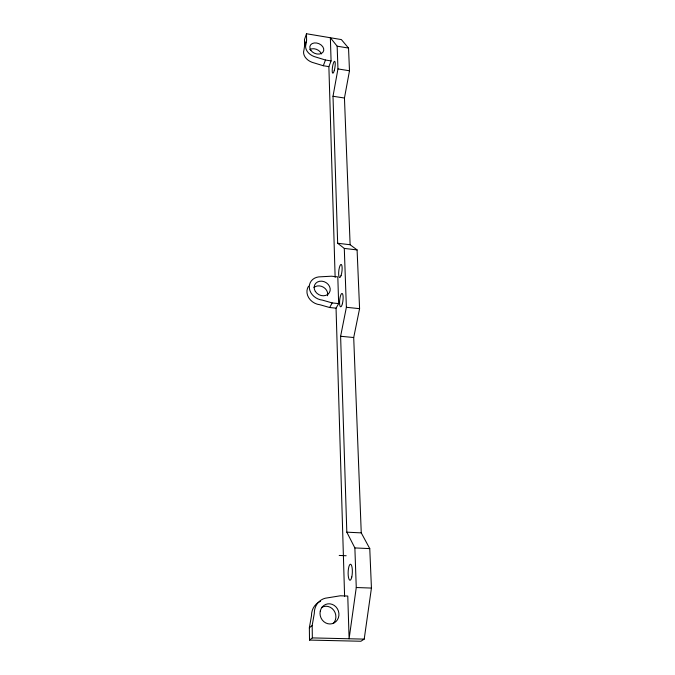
<?xml version="1.0" encoding="UTF-8"?>
<svg xmlns="http://www.w3.org/2000/svg" width="675" height="675" viewBox="0 0 675 675"><rect width="100%" height="100%" fill="white"/><g stroke="black" fill="none" stroke-linecap="round" stroke-linejoin="round"><path stroke-width="1.01" d="M335.137 277.4L328.877 66.631L331.079 60.927L330.362 37.741L337.154 46.187L337.956 68.926L333.003 96.263L337.66 243.262L344.292 248.417L346.376 307.302L340.613 336.268L346.815 532.17L354.873 547.931L356.265 587.52L349.102 638.769L347.768 596.042L340.318 595.789L325.257 598.227A16.284 15.002 70.7 0 0 314.305 613.389L312.171 625.548L312.348 637.909L309.513 640.077L309.352 627.817L311.479 615.769A16.133 14.875 71.3 0 1 317.967 602.708M309.513 640.077L360.906 641.25L364.213 639.124L371.436 588.068L369.765 548.606L361.252 532.879L353.708 337.525L359.581 308.661L357.092 249.919L350.123 244.738L337.66 243.262M350.123 244.738L344.452 98.018L349.49 70.774L348.528 48.068L341.364 39.58L306.492 33.75L304.476 39.597L304.568 46.086L303.91 50.245A11.517 8.421 22.3 0 0 312.002 62.286L323.308 65.737L328.877 66.631M306.492 33.75L306.593 40.264L305.935 44.432A11.602 8.438 22.4 0 0 314.094 56.531L325.477 60.016L331.079 60.927M304.568 46.086L306.593 40.264M323.308 65.737L325.477 60.016M308.559 286.166A13.188 11.18 27.7 0 0 308.745 297.776A13.188 11.18 27.7 0 0 319.984 304.754L329.653 307.513L332.201 302.932L338.648 303.598L337.812 276.893L331.467 276.202L318.634 276.91A13.289 11.239 27.7 0 0 309.428 288.647A13.289 11.239 27.7 0 0 322.464 300.139L332.201 302.932M344.604 596.447L336.049 308.171L338.648 303.598M309.352 627.817L312.171 625.548M312.348 637.909L364.213 639.124M356.265 587.52L371.436 588.068M339.196 555.441L346.174 555.744M354.873 547.931L369.765 548.606M346.815 532.17L361.252 532.879M340.613 336.268L353.708 337.525M329.653 307.513L336.049 308.171M346.376 307.302L359.581 308.661M344.292 248.417L357.092 249.919M333.003 96.263L344.452 98.018M337.956 68.926L349.49 70.774M337.154 46.187L348.528 48.068M309.724 49.604A7.197 5.257 22.3 0 1 321.384 53.941M318.786 602.193A16.133 14.875 71.3 0 1 320.524 601.332M321.68 607.433A10.083 9.298 71.3 0 1 333.83 610.369A10.083 9.298 71.3 0 1 333.332 623.472M313.959 287.44A8.243 6.986 27.7 0 1 323.536 287.272A8.243 6.986 27.7 0 1 327.502 295.751M334.268 70.571A6.008 1.232 -81.3 0 0 334.69 61.307A6.008 1.232 -81.3 0 0 332.218 69.812A6.008 1.232 -81.3 0 0 334.268 70.571M342.411 303.666A6.733 1.654 -84 0 0 342.056 293.431A6.733 1.654 -84 0 0 339.567 303.277A6.733 1.654 -84 0 0 342.411 303.666M341.035 275.645A6.623 1.603 -83.6 0 0 341.483 264.617A6.623 1.603 -83.6 0 0 338.656 272.641A6.623 1.603 -83.6 0 0 341.035 275.645M310.821 50.271A7.248 5.273 22.4 0 0 322.937 52.22A7.248 5.273 22.4 0 0 316.651 43.014A7.248 5.273 22.4 0 0 310.821 50.271M351.793 576.99A8.024 2.101 -88.2 0 0 350.705 564.258A8.024 2.101 -88.2 0 0 348.224 575.438A8.024 2.101 -88.2 0 0 351.793 576.99M315.343 291.431A8.311 7.02 27.7 0 0 329.282 292.773A8.311 7.02 27.7 0 0 321.933 281.188A8.311 7.02 27.7 0 0 315.343 291.431M320.271 611.035A10.176 9.374 70.7 0 0 332.176 623.692A10.176 9.374 70.7 0 0 335.99 606.918A10.176 9.374 70.7 0 0 320.271 611.035"/></g></svg>
